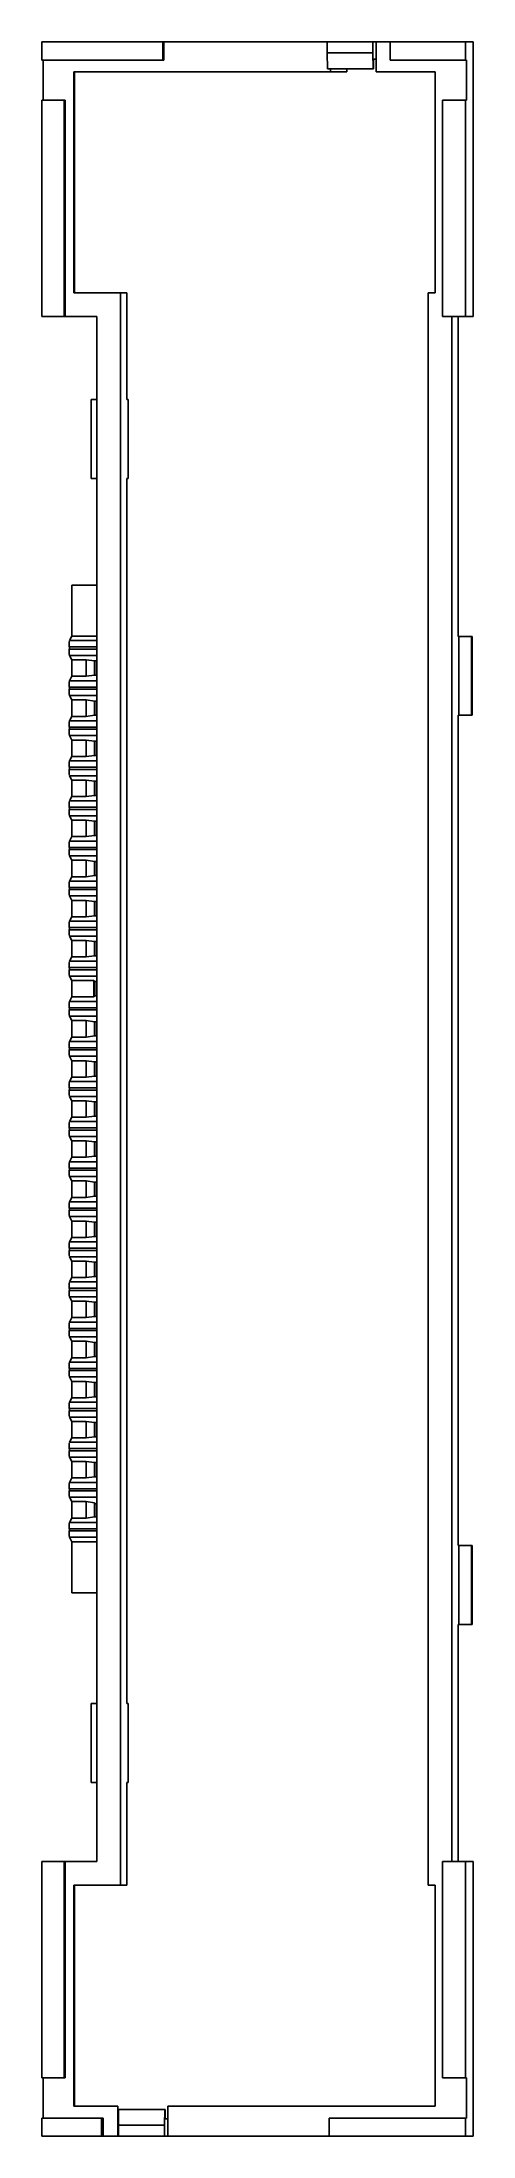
# Model space of a CAD drawing. Header units: millimetres. Extents: x -491 to -464, y -66 to 66.
import ezdxf

# ---------------------------------------------------------------- set-up
doc = ezdxf.new("R2010")
doc.units = ezdxf.units.MM

msp = doc.modelspace()

# ---------------------------------------------------------------- linework, layer by layer
at = {"color": 7, "linetype": 'Continuous', "lineweight": 25}
for p, q in [((-491.37, 65.2), (-491.37, 66.35)), ((-491.37, 66.35), (-464.04, 66.35)), ((-483.64, 65.2), (-491.37, 65.2)), ((-491.29, 62.65), (-491.29, 65.2)), ((-483.71, 66.35), (-483.71, 65.2)), ((-483.64, 66.35), (-483.64, 65.2)), ((-473.28, 65.65), (-473.28, 66.35)), ((-473.26, 64.65), (-473.28, 65.65)), ((-473.28, 65.65), (-470.4, 65.65)), ((-470.4, 66.35), (-470.4, 65.65)), ((-470.4, 65.65), (-470.37, 64.65)), ((-470.35, 65.25), (-470.18, 65.25)), ((-470.35, 65.25), (-470.35, 64.65)), ((-470.18, 65.25), (-470.18, 66.35)), ((-470.18, 64.45), (-470.18, 65.25)), ((-469.3, 66.35), (-469.3, 65.2)), ((-464.45, 65.2), (-469.3, 65.2)), ((-464.52, 65.2), (-464.52, 66.35)), ((-464.45, 65.2), (-464.45, 62.65)), ((-464.04, 66.35), (-464.04, 48.95)), ((-472.04, 64.45), (-489.34, 64.45)), ((-489.34, 64.45), (-489.34, 50.45)), ((-489.31, 50.45), (-489.31, 64.45)), ((-470.35, 64.65), (-473.26, 64.65)), ((-473.07, 64.65), (-473.07, 64.45)), ((-472.04, 64.65), (-472.04, 64.45)), ((-466.44, 64.45), (-470.18, 64.45)), ((-466.44, 50.45), (-466.44, 64.45)), ((-491.37, 62.65), (-489.89, 62.65)), ((-491.37, 48.95), (-491.37, 62.65)), ((-489.96, 48.95), (-489.96, 62.65)), ((-489.89, 48.95), (-489.89, 62.65)), ((-465.97, 62.65), (-465.97, 48.95)), ((-464.45, 62.65), (-465.97, 62.65)), ((-464.52, 48.95), (-464.52, 62.65)), ((-489.34, 50.45), (-485.98, 50.45)), ((-486.39, 50.45), (-486.39, -50.45)), ((-485.98, 43.68), (-485.98, 50.45)), ((-466.88, -50.45), (-466.88, 50.45)), ((-466.88, 50.45), (-466.44, 50.45)), ((-487.89, 48.95), (-491.37, 48.95)), ((-487.89, 48.95), (-487.89, -48.95)), ((-464.04, 48.95), (-465.97, 48.95)), ((-465.38, -48.95), (-465.38, 48.95)), ((-464.98, 28.68), (-464.98, 48.95)), ((-488.25, 38.68), (-488.25, 43.68)), ((-488.25, 43.68), (-487.89, 43.68)), ((-485.9, 43.68), (-485.98, 43.68)), ((-485.9, 43.68), (-485.9, 38.68)), ((-487.89, 38.68), (-488.25, 38.68)), ((-485.98, 38.68), (-485.9, 38.68)), ((-485.98, -38.94), (-485.98, 38.68)), ((-487.89, 31.92), (-489.47, 31.92)), ((-489.47, 28.69), (-489.47, 31.92)), ((-489.63, 28.01), (-489.63, 27.87)), ((-489.62, 28.41), (-489.47, 28.69)), ((-487.89, 28.69), (-489.47, 28.69)), ((-464.98, 28.68), (-464.11, 28.68)), ((-464.94, 28.68), (-464.94, 23.68)), ((-464.14, 28.68), (-464.14, 23.68)), ((-464.11, 23.68), (-464.11, 28.68)), ((-489.47, 27.19), (-489.62, 27.47)), ((-488.57, 27.19), (-489.47, 27.19)), ((-489.47, 26.15), (-489.47, 27.19)), ((-488.57, 27.19), (-488.04, 27.12)), ((-488.57, 26.15), (-488.57, 27.19)), ((-487.89, 27.12), (-488.04, 27.12)), ((-488.04, 26.22), (-488.04, 27.12)), ((-488.01, 27.12), (-488.01, 26.22)), ((-489.63, 25.47), (-489.63, 25.33)), ((-489.62, 25.87), (-489.47, 26.15)), ((-489.47, 26.15), (-488.57, 26.15)), ((-488.04, 26.22), (-488.57, 26.15)), ((-487.89, 26.22), (-488.04, 26.22)), ((-489.47, 24.65), (-489.62, 24.93)), ((-489.47, 24.65), (-488.57, 24.65)), ((-489.47, 23.61), (-489.47, 24.65)), ((-488.57, 24.65), (-488.04, 24.58)), ((-488.57, 23.61), (-488.57, 24.65)), ((-488.04, 24.58), (-487.89, 24.58)), ((-488.04, 23.68), (-488.04, 24.58)), ((-488.01, 24.58), (-488.01, 23.68)), ((-489.63, 22.93), (-489.63, 22.79)), ((-489.62, 23.33), (-489.47, 23.61)), ((-488.57, 23.61), (-489.47, 23.61)), ((-488.04, 23.68), (-488.57, 23.61)), ((-487.89, 23.68), (-488.04, 23.68)), ((-464.98, -28.94), (-464.98, 23.68)), ((-464.98, 23.68), (-464.11, 23.68)), ((-489.47, 22.11), (-489.62, 22.39)), ((-488.57, 22.11), (-489.47, 22.11)), ((-489.47, 21.07), (-489.47, 22.11)), ((-488.57, 22.11), (-488.04, 22.04)), ((-488.57, 21.07), (-488.57, 22.11)), ((-488.04, 22.04), (-487.89, 22.04)), ((-488.04, 21.14), (-488.04, 22.04)), ((-488.01, 22.04), (-488.01, 21.14)), ((-489.63, 20.39), (-489.63, 20.25)), ((-489.62, 20.79), (-489.47, 21.07)), ((-488.57, 21.07), (-489.47, 21.07)), ((-488.04, 21.14), (-488.57, 21.07)), ((-487.89, 21.14), (-488.04, 21.14)), ((-489.47, 19.57), (-489.62, 19.85)), ((-488.57, 19.57), (-489.47, 19.57)), ((-489.47, 18.53), (-489.47, 19.57)), ((-488.57, 19.57), (-488.04, 19.5)), ((-488.57, 18.53), (-488.57, 19.57)), ((-488.04, 18.6), (-488.57, 18.53)), ((-488.04, 19.5), (-487.89, 19.5)), ((-488.04, 18.6), (-488.04, 19.5)), ((-487.89, 18.6), (-488.04, 18.6)), ((-488.01, 19.5), (-488.01, 18.6)), ((-489.63, 17.85), (-489.63, 17.71)), ((-489.62, 18.25), (-489.47, 18.53)), ((-489.47, 17.03), (-489.62, 17.31)), ((-488.57, 18.53), (-489.47, 18.53)), ((-489.62, 15.71), (-489.47, 15.99)), ((-488.57, 17.03), (-489.47, 17.03)), ((-489.47, 15.99), (-489.47, 17.03)), ((-488.57, 15.99), (-489.47, 15.99)), ((-488.57, 17.03), (-488.04, 16.96)), ((-488.57, 15.99), (-488.57, 17.03)), ((-488.04, 16.06), (-488.57, 15.99)), ((-488.04, 16.96), (-487.89, 16.96)), ((-488.04, 16.06), (-488.04, 16.96)), ((-487.89, 16.06), (-488.04, 16.06)), ((-488.01, 16.96), (-488.01, 16.06)), ((-489.63, 15.31), (-489.63, 15.17)), ((-489.47, 14.49), (-489.62, 14.77)), ((-489.62, 13.17), (-489.47, 13.45)), ((-488.57, 14.49), (-489.47, 14.49)), ((-489.47, 13.45), (-489.47, 14.49)), ((-488.57, 13.45), (-489.47, 13.45)), ((-488.57, 14.49), (-488.04, 14.42)), ((-488.57, 13.45), (-488.57, 14.49)), ((-488.04, 13.52), (-488.57, 13.45)), ((-488.04, 14.42), (-487.89, 14.42)), ((-488.04, 13.52), (-488.04, 14.42)), ((-487.89, 13.52), (-488.04, 13.52)), ((-488.01, 14.42), (-488.01, 13.52)), ((-489.63, 12.77), (-489.63, 12.63)), ((-489.47, 11.95), (-489.62, 12.23)), ((-488.57, 11.95), (-489.47, 11.95)), ((-489.47, 10.91), (-489.47, 11.95)), ((-488.57, 11.95), (-488.04, 11.88)), ((-488.57, 10.91), (-488.57, 11.95)), ((-489.62, 10.63), (-489.47, 10.91)), ((-488.57, 10.91), (-489.47, 10.91)), ((-488.04, 10.98), (-488.57, 10.91)), ((-488.04, 11.88), (-487.89, 11.88)), ((-488.04, 10.98), (-488.04, 11.88)), ((-487.89, 10.98), (-488.04, 10.98)), ((-488.01, 11.88), (-488.01, 10.98)), ((-489.63, 10.23), (-489.63, 10.09)), ((-489.47, 9.41), (-489.62, 9.69)), ((-488.57, 9.41), (-489.47, 9.41)), ((-489.47, 8.37), (-489.47, 9.41)), ((-488.57, 9.41), (-488.04, 9.34)), ((-488.57, 8.37), (-488.57, 9.41)), ((-488.04, 9.34), (-487.89, 9.34)), ((-488.04, 8.44), (-488.04, 9.34)), ((-488.01, 9.34), (-488.01, 8.44)), ((-489.62, 8.09), (-489.47, 8.37)), ((-488.57, 8.37), (-489.47, 8.37)), ((-488.04, 8.44), (-488.57, 8.37)), ((-487.89, 8.44), (-488.04, 8.44)), ((-489.63, 7.69), (-489.63, 7.55)), ((-489.47, 6.87), (-489.62, 7.15)), ((-488.07, 6.87), (-489.47, 6.87)), ((-489.47, 5.83), (-489.47, 6.87)), ((-488.04, 6.8), (-488.07, 6.87)), ((-488.07, 6.87), (-488.07, 5.83)), ((-488.04, 6.8), (-487.89, 6.8)), ((-488.01, 6.8), (-488.01, 5.9)), ((-489.62, 5.55), (-489.47, 5.83)), ((-488.07, 5.83), (-489.47, 5.83)), ((-488.07, 5.83), (-488.04, 5.9)), ((-487.89, 5.9), (-488.04, 5.9)), ((-489.63, 5.15), (-489.63, 5.01)), ((-489.47, 4.33), (-489.62, 4.61)), ((-488.57, 4.33), (-489.47, 4.33)), ((-489.47, 3.29), (-489.47, 4.33)), ((-488.57, 4.33), (-488.04, 4.26)), ((-488.57, 3.29), (-488.57, 4.33)), ((-488.04, 4.26), (-487.89, 4.26)), ((-488.04, 3.36), (-488.04, 4.26)), ((-488.01, 4.26), (-488.01, 3.36)), ((-489.62, 3.01), (-489.47, 3.29)), ((-488.57, 3.29), (-489.47, 3.29)), ((-488.04, 3.36), (-488.57, 3.29)), ((-487.89, 3.36), (-488.04, 3.36)), ((-489.63, 2.61), (-489.63, 2.47)), ((-489.47, 1.79), (-489.62, 2.07)), ((-488.57, 1.79), (-489.47, 1.79)), ((-489.47, 0.75), (-489.47, 1.79)), ((-488.57, 1.79), (-488.04, 1.72)), ((-488.57, 0.75), (-488.57, 1.79)), ((-488.04, 1.72), (-487.89, 1.72)), ((-488.04, 0.82), (-488.04, 1.72)), ((-488.01, 1.72), (-488.01, 0.82)), ((-489.63, 0.07), (-489.63, -0.07)), ((-489.62, 0.47), (-489.47, 0.75)), ((-488.57, 0.75), (-489.47, 0.75)), ((-488.04, 0.82), (-488.57, 0.75)), ((-487.89, 0.82), (-488.04, 0.82)), ((-489.47, -0.75), (-489.62, -0.47)), ((-488.57, -0.75), (-489.47, -0.75)), ((-489.47, -1.79), (-489.47, -0.75)), ((-488.57, -0.75), (-488.04, -0.82)), ((-488.57, -1.79), (-488.57, -0.75)), ((-488.04, -0.82), (-487.89, -0.82)), ((-488.04, -1.72), (-488.04, -0.82)), ((-488.01, -0.82), (-488.01, -1.72)), ((-489.63, -2.47), (-489.63, -2.61)), ((-489.62, -2.07), (-489.47, -1.79)), ((-488.57, -1.79), (-489.47, -1.79)), ((-488.04, -1.72), (-488.57, -1.79)), ((-487.89, -1.72), (-488.04, -1.72)), ((-489.47, -3.29), (-489.62, -3.01)), ((-488.57, -3.29), (-489.47, -3.29)), ((-489.47, -4.33), (-489.47, -3.29)), ((-488.57, -3.29), (-488.04, -3.36)), ((-488.57, -4.33), (-488.57, -3.29)), ((-488.04, -3.36), (-487.89, -3.36)), ((-488.04, -4.26), (-488.04, -3.36)), ((-488.01, -3.36), (-488.01, -4.26)), ((-489.63, -5.01), (-489.63, -5.15)), ((-489.62, -4.61), (-489.47, -4.33)), ((-488.57, -4.33), (-489.47, -4.33)), ((-488.04, -4.26), (-488.57, -4.33)), ((-487.89, -4.26), (-488.04, -4.26)), ((-489.47, -5.83), (-489.62, -5.55)), ((-488.57, -5.83), (-489.47, -5.83)), ((-489.47, -6.87), (-489.47, -5.83)), ((-488.57, -5.83), (-488.04, -5.9)), ((-488.57, -6.87), (-488.57, -5.83)), ((-488.04, -5.9), (-487.89, -5.9)), ((-488.04, -6.8), (-488.04, -5.9)), ((-488.01, -5.9), (-488.01, -6.8)), ((-489.63, -7.55), (-489.63, -7.69)), ((-489.62, -7.15), (-489.47, -6.87)), ((-488.57, -6.87), (-489.47, -6.87)), ((-488.04, -6.8), (-488.57, -6.87)), ((-487.89, -6.8), (-488.04, -6.8)), ((-489.47, -8.37), (-489.62, -8.09)), ((-488.57, -8.37), (-489.47, -8.37)), ((-489.47, -9.41), (-489.47, -8.37)), ((-488.57, -8.37), (-488.04, -8.44)), ((-488.57, -9.41), (-488.57, -8.37)), ((-488.04, -8.44), (-487.89, -8.44)), ((-488.04, -9.34), (-488.04, -8.44)), ((-488.01, -8.44), (-488.01, -9.34)), ((-489.63, -10.09), (-489.63, -10.23)), ((-489.62, -9.69), (-489.47, -9.41)), ((-488.57, -9.41), (-489.47, -9.41)), ((-488.04, -9.34), (-488.57, -9.41)), ((-487.89, -9.34), (-488.04, -9.34)), ((-489.47, -10.91), (-489.62, -10.63)), ((-488.57, -10.91), (-489.47, -10.91)), ((-489.47, -11.95), (-489.47, -10.91)), ((-488.57, -10.91), (-488.04, -10.98)), ((-488.57, -11.95), (-488.57, -10.91)), ((-488.04, -11.88), (-488.57, -11.95)), ((-488.04, -10.98), (-487.89, -10.98)), ((-488.04, -11.88), (-488.04, -10.98)), ((-487.89, -11.88), (-488.04, -11.88)), ((-488.01, -10.98), (-488.01, -11.88)), ((-489.63, -12.63), (-489.63, -12.77)), ((-489.62, -12.23), (-489.47, -11.95)), ((-489.47, -13.45), (-489.62, -13.17)), ((-488.57, -11.95), (-489.47, -11.95)), ((-489.62, -14.77), (-489.47, -14.49)), ((-488.57, -13.45), (-489.47, -13.45)), ((-489.47, -14.49), (-489.47, -13.45)), ((-488.57, -14.49), (-489.47, -14.49)), ((-488.57, -13.45), (-488.04, -13.52)), ((-488.57, -14.49), (-488.57, -13.45)), ((-488.04, -14.42), (-488.57, -14.49)), ((-488.04, -13.52), (-487.89, -13.52)), ((-488.04, -14.42), (-488.04, -13.52)), ((-487.89, -14.42), (-488.04, -14.42)), ((-488.01, -13.52), (-488.01, -14.42)), ((-489.63, -15.17), (-489.63, -15.31)), ((-489.47, -15.99), (-489.62, -15.71)), ((-489.62, -17.31), (-489.47, -17.03)), ((-488.57, -15.99), (-489.47, -15.99)), ((-489.47, -17.03), (-489.47, -15.99)), ((-488.57, -17.03), (-489.47, -17.03)), ((-488.57, -15.99), (-488.04, -16.06)), ((-488.57, -17.03), (-488.57, -15.99)), ((-488.04, -16.96), (-488.57, -17.03)), ((-488.04, -16.06), (-487.89, -16.06)), ((-488.04, -16.96), (-488.04, -16.06)), ((-487.89, -16.96), (-488.04, -16.96)), ((-488.01, -16.06), (-488.01, -16.96)), ((-489.63, -17.71), (-489.63, -17.85)), ((-489.47, -18.53), (-489.62, -18.25)), ((-488.57, -18.53), (-489.47, -18.53)), ((-489.47, -19.57), (-489.47, -18.53)), ((-488.57, -18.53), (-488.04, -18.6)), ((-488.57, -19.57), (-488.57, -18.53)), ((-489.62, -19.85), (-489.47, -19.57)), ((-488.57, -19.57), (-489.47, -19.57)), ((-488.04, -19.5), (-488.57, -19.57)), ((-488.04, -18.6), (-487.89, -18.6)), ((-488.04, -19.5), (-488.04, -18.6)), ((-487.89, -19.5), (-488.04, -19.5)), ((-488.01, -18.6), (-488.01, -19.5)), ((-489.63, -20.25), (-489.63, -20.39)), ((-489.47, -21.07), (-489.62, -20.79)), ((-488.57, -21.07), (-489.47, -21.07)), ((-489.47, -22.11), (-489.47, -21.07)), ((-488.57, -21.07), (-488.04, -21.14)), ((-488.57, -22.11), (-488.57, -21.07)), ((-488.04, -21.14), (-487.89, -21.14)), ((-488.04, -22.04), (-488.04, -21.14)), ((-488.01, -21.14), (-488.01, -22.04)), ((-489.62, -22.39), (-489.47, -22.11)), ((-488.57, -22.11), (-489.47, -22.11)), ((-488.04, -22.04), (-488.57, -22.11)), ((-487.89, -22.04), (-488.04, -22.04)), ((-489.63, -22.79), (-489.63, -22.93)), ((-489.47, -23.61), (-489.62, -23.33)), ((-488.57, -23.61), (-489.47, -23.61)), ((-489.47, -24.65), (-489.47, -23.61)), ((-488.57, -23.61), (-488.04, -23.68)), ((-488.57, -24.65), (-488.57, -23.61)), ((-488.04, -23.68), (-487.89, -23.68)), ((-488.04, -24.58), (-488.04, -23.68)), ((-488.01, -23.68), (-488.01, -24.58)), ((-489.62, -24.93), (-489.47, -24.65)), ((-488.57, -24.65), (-489.47, -24.65)), ((-488.04, -24.58), (-488.57, -24.65)), ((-488.04, -24.58), (-487.89, -24.58)), ((-489.63, -25.33), (-489.63, -25.47)), ((-489.62, -25.87), (-489.47, -26.15)), ((-489.47, -26.15), (-488.57, -26.15)), ((-489.47, -26.15), (-489.47, -27.19)), ((-488.04, -26.22), (-488.57, -26.15)), ((-488.57, -26.15), (-488.57, -27.19)), ((-488.04, -26.22), (-488.01, -26.29)), ((-488.04, -26.22), (-488.04, -27.12)), ((-487.89, -26.29), (-488.01, -26.29)), ((-488.01, -27.12), (-488.01, -26.29)), ((-489.47, -27.19), (-489.62, -27.47)), ((-488.57, -27.19), (-489.47, -27.19)), ((-488.57, -27.19), (-488.04, -27.12)), ((-487.89, -27.12), (-488.04, -27.12)), ((-489.63, -28.01), (-489.63, -27.87)), ((-489.62, -28.41), (-489.47, -28.69)), ((-487.89, -28.69), (-489.47, -28.69)), ((-489.47, -28.69), (-489.47, -31.92)), ((-464.98, -28.94), (-464.11, -28.94)), ((-464.94, -33.94), (-464.94, -28.94)), ((-464.14, -33.94), (-464.14, -28.94)), ((-464.11, -33.94), (-464.11, -28.94)), ((-487.89, -31.92), (-489.47, -31.92)), ((-464.98, -33.94), (-464.11, -33.94)), ((-464.98, -48.95), (-464.98, -33.94)), ((-488.25, -43.94), (-488.25, -38.94)), ((-488.25, -38.94), (-487.89, -38.94)), ((-485.98, -38.94), (-485.9, -38.94)), ((-485.9, -38.94), (-485.9, -43.94)), ((-487.89, -43.94), (-488.25, -43.94)), ((-485.9, -43.94), (-485.98, -43.94)), ((-485.98, -50.45), (-485.98, -43.94)), ((-491.37, -48.95), (-487.89, -48.95)), ((-491.37, -48.95), (-491.37, -62.66)), ((-489.96, -62.66), (-489.96, -48.95)), ((-489.89, -48.95), (-489.89, -62.66)), ((-465.97, -48.95), (-464.04, -48.95)), ((-465.97, -48.95), (-465.97, -62.66)), ((-464.52, -48.95), (-464.52, -62.66)), ((-464.04, -66.36), (-464.04, -48.95)), ((-489.34, -50.45), (-485.98, -50.45)), ((-489.34, -50.45), (-489.34, -64.45)), ((-489.31, -64.45), (-489.31, -50.45)), ((-466.88, -50.45), (-466.44, -50.45)), ((-466.44, -50.45), (-466.44, -64.45)), ((-491.37, -62.66), (-489.89, -62.66)), ((-491.29, -65.21), (-491.29, -62.66)), ((-464.45, -62.66), (-465.97, -62.66)), ((-464.45, -62.66), (-464.45, -65.21)), ((-486.55, -64.45), (-489.34, -64.45)), ((-486.55, -64.45), (-486.55, -65.26)), ((-486.52, -64.66), (-483.55, -64.66)), ((-486.52, -65.26), (-486.52, -64.66)), ((-486.51, -65.66), (-486.51, -64.66)), ((-483.58, -64.66), (-483.6, -65.66)), ((-483.55, -64.66), (-483.55, -65.26)), ((-483.39, -65.26), (-483.39, -64.45)), ((-466.44, -64.45), (-483.39, -64.45)), ((-491.37, -65.21), (-487.49, -65.21)), ((-491.37, -65.21), (-491.37, -66.36)), ((-487.59, -66.36), (-487.59, -65.21)), ((-487.49, -65.21), (-487.49, -66.36)), ((-486.55, -65.26), (-486.55, -66.36)), ((-486.52, -65.26), (-486.55, -65.26)), ((-486.51, -66.36), (-486.51, -65.66)), ((-483.6, -65.66), (-486.51, -65.66)), ((-483.6, -65.66), (-483.6, -66.36)), ((-483.39, -65.26), (-483.55, -65.26)), ((-483.39, -65.26), (-483.39, -66.36)), ((-473.17, -66.36), (-473.17, -65.21)), ((-473.17, -65.21), (-464.45, -65.21)), ((-464.52, -65.21), (-464.52, -66.36)), ((-464.04, -66.36), (-491.37, -66.36))]:
    msp.add_line(p, q, dxfattribs=at)
at = {"color": 8, "linetype": 'Continuous', "lineweight": 25}
for p, q in [((-489.63, 28.01), (-487.89, 28.01)), ((-487.89, 27.87), (-489.63, 27.87)), ((-487.89, 28.41), (-489.62, 28.41)), ((-489.62, 27.47), (-487.89, 27.47)), ((-489.63, 25.47), (-487.89, 25.47)), ((-487.89, 25.33), (-489.63, 25.33)), ((-487.89, 25.87), (-489.62, 25.87)), ((-489.62, 24.93), (-487.89, 24.93)), ((-489.63, 22.93), (-487.89, 22.93)), ((-487.89, 22.79), (-489.63, 22.79)), ((-487.89, 23.33), (-489.62, 23.33)), ((-489.62, 22.39), (-487.89, 22.39)), ((-489.63, 20.39), (-487.89, 20.39)), ((-487.89, 20.25), (-489.63, 20.25)), ((-487.89, 20.79), (-489.62, 20.79)), ((-489.62, 19.85), (-487.89, 19.85)), ((-489.63, 17.85), (-487.89, 17.85)), ((-487.89, 17.71), (-489.63, 17.71)), ((-487.89, 18.25), (-489.62, 18.25)), ((-489.62, 17.31), (-487.89, 17.31)), ((-489.63, 15.31), (-487.89, 15.31)), ((-487.89, 15.17), (-489.63, 15.17)), ((-487.89, 15.71), (-489.62, 15.71)), ((-489.62, 14.77), (-487.89, 14.77)), ((-489.63, 12.77), (-487.89, 12.77)), ((-487.89, 12.63), (-489.63, 12.63)), ((-487.89, 13.17), (-489.62, 13.17)), ((-489.62, 12.23), (-487.89, 12.23)), ((-487.89, 10.63), (-489.62, 10.63)), ((-489.63, 10.23), (-487.89, 10.23)), ((-487.89, 10.09), (-489.63, 10.09)), ((-489.62, 9.69), (-487.89, 9.69)), ((-487.89, 8.09), (-489.62, 8.09)), ((-489.63, 7.69), (-487.89, 7.69)), ((-487.89, 7.55), (-489.63, 7.55)), ((-489.62, 7.15), (-487.89, 7.15)), ((-487.89, 5.55), (-489.62, 5.55)), ((-489.63, 5.15), (-487.89, 5.15)), ((-487.89, 5.01), (-489.63, 5.01)), ((-489.62, 4.61), (-487.89, 4.61)), ((-487.89, 3.01), (-489.62, 3.01)), ((-489.63, 2.61), (-487.89, 2.61)), ((-487.89, 2.47), (-489.63, 2.47)), ((-489.62, 2.07), (-487.89, 2.07)), ((-489.63, 0.07), (-487.89, 0.07)), ((-487.89, 0.47), (-489.62, 0.47)), ((-487.89, -0.07), (-489.63, -0.07)), ((-489.62, -0.47), (-487.89, -0.47)), ((-489.63, -2.47), (-487.89, -2.47)), ((-487.89, -2.61), (-489.63, -2.61)), ((-487.89, -2.07), (-489.62, -2.07)), ((-489.62, -3.01), (-487.89, -3.01)), ((-489.63, -5.01), (-487.89, -5.01)), ((-487.89, -5.15), (-489.63, -5.15)), ((-487.89, -4.61), (-489.62, -4.61)), ((-489.62, -5.55), (-487.89, -5.55)), ((-489.63, -7.55), (-487.89, -7.55)), ((-487.89, -7.69), (-489.63, -7.69)), ((-487.89, -7.15), (-489.62, -7.15)), ((-489.62, -8.09), (-487.89, -8.09)), ((-489.63, -10.09), (-487.89, -10.09)), ((-487.89, -10.23), (-489.63, -10.23)), ((-487.89, -9.69), (-489.62, -9.69)), ((-489.62, -10.63), (-487.89, -10.63)), ((-489.63, -12.63), (-487.89, -12.63)), ((-487.89, -12.77), (-489.63, -12.77)), ((-487.89, -12.23), (-489.62, -12.23)), ((-489.62, -13.17), (-487.89, -13.17)), ((-489.63, -15.17), (-487.89, -15.17)), ((-487.89, -15.31), (-489.63, -15.31)), ((-487.89, -14.77), (-489.62, -14.77)), ((-489.62, -15.71), (-487.89, -15.71)), ((-489.63, -17.71), (-487.89, -17.71)), ((-487.89, -17.85), (-489.63, -17.85)), ((-487.89, -17.31), (-489.62, -17.31)), ((-489.62, -18.25), (-487.89, -18.25)), ((-487.89, -19.85), (-489.62, -19.85)), ((-489.63, -20.25), (-487.89, -20.25)), ((-487.89, -20.39), (-489.63, -20.39)), ((-489.62, -20.79), (-487.89, -20.79)), ((-487.89, -22.39), (-489.62, -22.39)), ((-489.63, -22.79), (-487.89, -22.79)), ((-487.89, -22.93), (-489.63, -22.93)), ((-489.62, -23.33), (-487.89, -23.33)), ((-487.89, -24.93), (-489.62, -24.93)), ((-489.63, -25.33), (-487.89, -25.33)), ((-487.89, -25.47), (-489.63, -25.47)), ((-489.62, -25.87), (-487.89, -25.87)), ((-489.62, -27.47), (-487.89, -27.47)), ((-487.89, -27.87), (-489.63, -27.87)), ((-489.63, -28.01), (-487.89, -28.01)), ((-487.89, -28.41), (-489.62, -28.41))]:
    msp.add_line(p, q, dxfattribs=at)
at = {"color": 7, "linetype": 'Continuous', "lineweight": 25}
for centre, start, end in [((-484.73, 28.1), 176.4296, 181.0992), ((-484.73, 27.78), 178.9008, 183.5704), ((-484.73, 25.56), 176.4296, 181.0992), ((-484.73, 25.24), 178.9008, 183.5704), ((-484.73, 23.02), 176.4296, 181.0992), ((-484.73, 22.7), 178.9008, 183.5704), ((-484.73, 20.48), 176.4296, 181.0992), ((-484.73, 20.16), 178.9008, 183.5704), ((-484.73, 17.94), 176.4296, 181.0992), ((-484.73, 17.62), 178.9008, 183.5704), ((-484.73, 15.4), 176.4296, 181.0992), ((-484.73, 15.08), 178.9008, 183.5704), ((-484.73, 12.86), 176.4296, 181.0992), ((-484.73, 12.54), 178.9008, 183.5704), ((-484.73, 10.32), 176.4296, 181.0992), ((-484.73, 10), 178.9008, 183.5704), ((-484.73, 7.78), 176.4296, 181.0992), ((-484.73, 7.46), 178.9008, 183.5704), ((-484.73, 5.24), 176.4296, 181.0992), ((-484.73, 4.92), 178.9008, 183.5704), ((-484.73, 2.7), 176.4296, 181.0992), ((-484.73, 2.38), 178.9008, 183.5704), ((-484.73, 0.16), 176.4296, 181.0992), ((-484.73, -0.16), 178.9008, 183.5704), ((-484.73, -2.38), 176.4296, 181.0992), ((-484.73, -2.7), 178.9008, 183.5704), ((-484.73, -4.92), 176.4296, 181.0992), ((-484.73, -5.24), 178.9008, 183.5704), ((-484.73, -7.46), 176.4296, 181.0992), ((-484.73, -7.78), 178.9008, 183.5704), ((-484.73, -10), 176.4296, 181.0992), ((-484.73, -10.32), 178.9008, 183.5704), ((-484.73, -12.54), 176.4296, 181.0992), ((-484.73, -12.86), 178.9008, 183.5704), ((-484.73, -15.08), 176.4296, 181.0992), ((-484.73, -15.4), 178.9008, 183.5704), ((-484.73, -17.62), 176.4296, 181.0992), ((-484.73, -17.94), 178.9008, 183.5704), ((-484.73, -20.16), 176.4296, 181.0992), ((-484.73, -20.48), 178.9008, 183.5704), ((-484.73, -22.7), 176.4296, 181.0992), ((-484.73, -23.02), 178.9008, 183.5704), ((-484.73, -25.24), 176.4296, 181.0992), ((-484.73, -25.56), 178.9008, 183.5704), ((-484.73, -27.78), 176.4296, 181.0992), ((-484.73, -28.1), 178.9008, 183.5704)]:
    msp.add_arc(centre, 4.91, start, end, dxfattribs=at)

doc.saveas('drawing.dxf')
